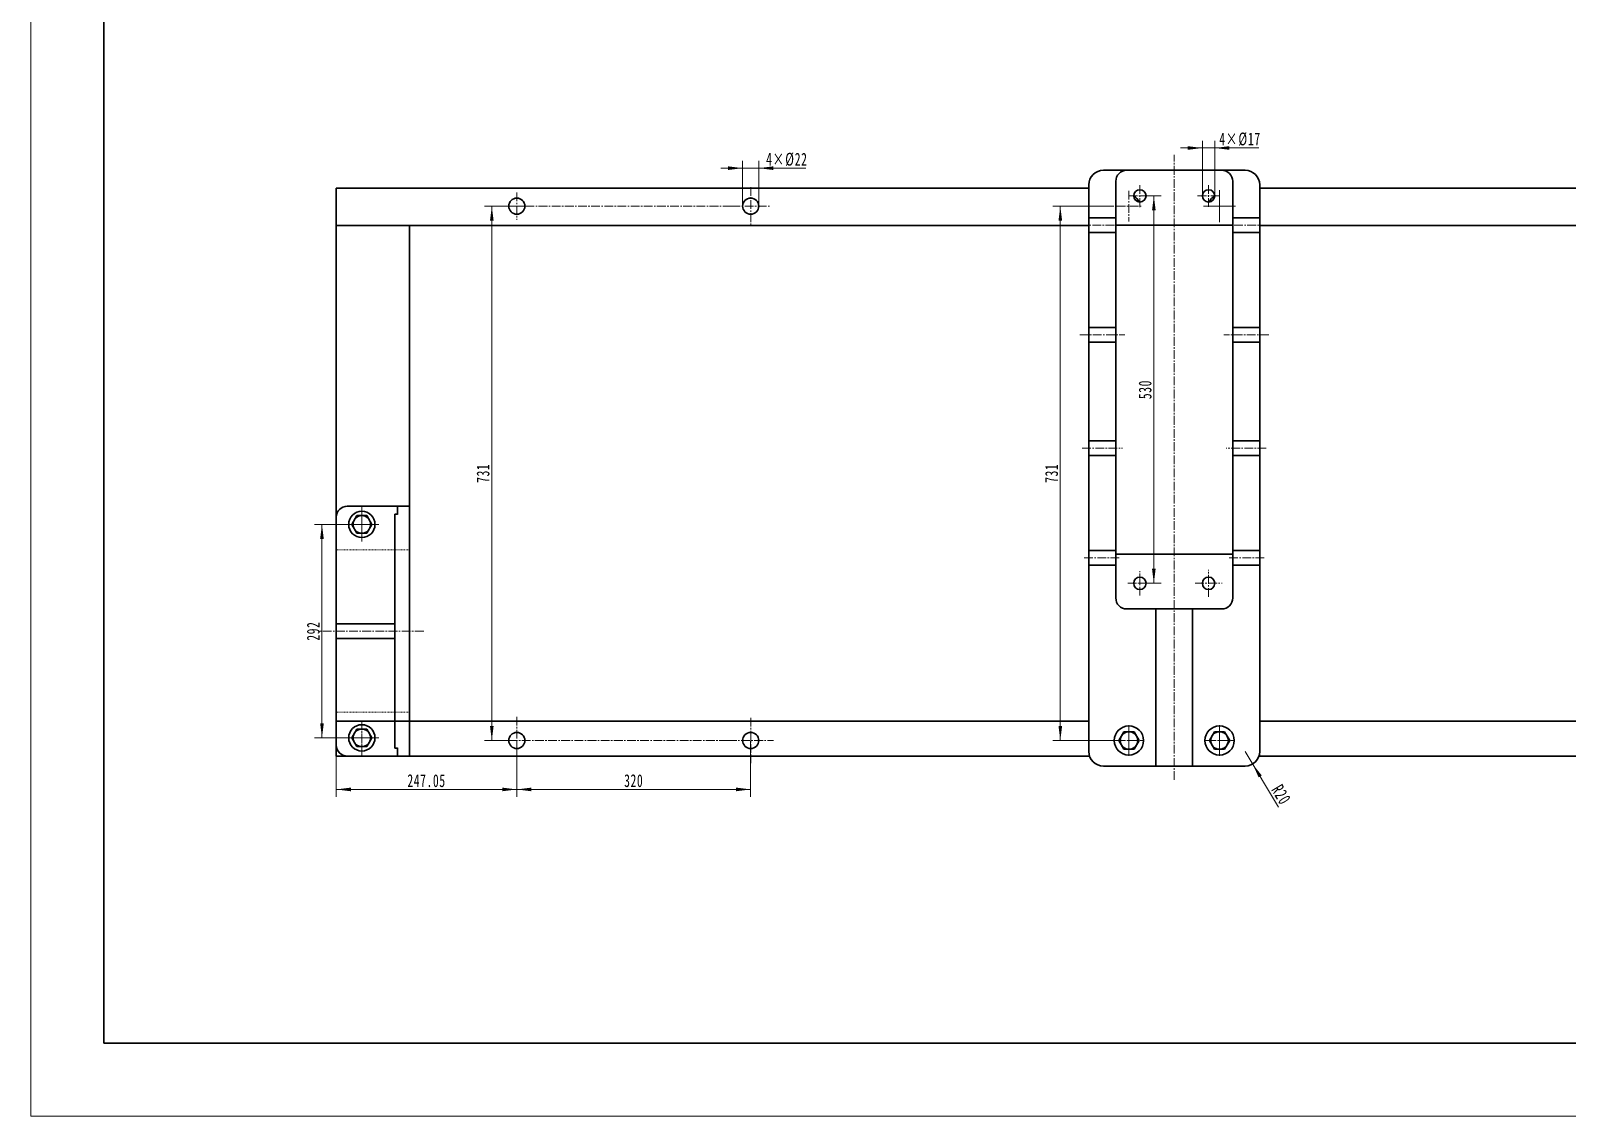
# Model space of a CAD drawing. Header units: millimetres. Extents: x -2102 to 2102, y -1485 to 1485.
# Drawn here: x -2102 to 0, y -1485 to 0 of the extents above; entities that cross this region are included whole.
import ezdxf

# ---------------------------------------------------------------- set-up
doc = ezdxf.new("R2010")
doc.units = ezdxf.units.MM
doc.linetypes.add('点画线', pattern=[18, 12, -2, 2, -2])
doc.linetypes.add('虚线', pattern=[2, 1, -1])
doc.layers.get('0').update_dxf_attribs({"lineweight": 35})
for name, color, linetype, lineweight in [('中心线层', 1, '点画线', 18), ('尺寸线层', 3, 'Continuous', 18), ('粗实线层', 7, 'Continuous', 35), ('细实线层', 7, 'Continuous', 18), ('虚线层', 6, '虚线', 18)]:
    doc.layers.add(name, color=color, linetype=linetype, lineweight=lineweight)
doc.styles.add('标准', font='', dxfattribs={"width": 0.667})
doc.styles.get('标准').set_extended_font_data('宋体')
doc.dimstyles.new('标准', dxfattribs={"dimscale": 5, "dimtxt": 3.5, "dimasz": 4, "dimexe": 2, "dimexo": 0, "dimtad": 1, "dimdsep": 46, "dimtxsty": '标准', "dimblk": '_CAXARROW', "dimcen": 0, "dimdle": 6, "dimazin": 2, "dimtfac": 0.707107, "dimtdec": 3, "dimtmove": 2, "dimatfit": 3, "dimfxl": 1, "dimfrac": 2, "dimtolj": 1, "dimarcsym": 1})

# ---------------------------------------------------------------- blocks, each defined once
blk = doc.blocks.new('*X2')
at = {"layer": '粗实线层'}
for p, q in [((-400.5, 277), (-400.5, -277)), ((-400.5, -277), (400.5, -277))]:
    blk.add_line(p, q, dxfattribs=at)
at = {"layer": '细实线层'}
for p, q in [((-420.5, 297), (-420.5, -297)), ((-420.5, -297), (420.5, -297))]:
    blk.add_line(p, q, dxfattribs=at)
blk = doc.blocks.new('*X15')
at = {"layer": '尺寸线层', "linetype": 'Continuous'}
for points in [[(-1704, -675.3), (-1706.5, -695.3), (-1701.5, -695.3)], [(-1704, -967.3), (-1706.5, -947.3), (-1701.5, -947.3)]]:
    blk.add_hatch(color=0, dxfattribs=at).paths.add_polyline_path(points, flags=0)
at = {"layer": '尺寸线层', "color": 0, "linetype": 'Continuous'}
for p, q in [((-1671.8, -675.3), (-1714, -675.3)), ((-1704, -967.3), (-1704, -675.3)), ((-1674.1, -967.3), (-1714, -967.3))]:
    blk.add_line(p, q, dxfattribs=at)
at = {"layer": '尺寸线层', "color": 0, "insert": (-1715.8, -821.3), "char_height": 17.5, "width": 49.637, "attachment_point": 5, "rotation": 90, "line_spacing_factor": 1.15057, "style": '标准'}
blk.add_mtext('\\T1.1;292', dxfattribs=at)
blk = doc.blocks.new('_CAXARROW')
blk.add_hatch(color=0).paths.add_polyline_path([(0, 0), (-1, 0.125), (-1, -0.125)], flags=0)
blk = doc.blocks.new('*X17')
at = {"layer": '尺寸线层', "linetype": 'Continuous'}
for points in [[(-1684.4, -1037.9), (-1664.4, -1040.4), (-1664.4, -1035.4)], [(-1437.4, -1037.9), (-1457.4, -1040.4), (-1457.4, -1035.4)]]:
    blk.add_hatch(color=0, dxfattribs=at).paths.add_polyline_path(points, flags=0)
at = {"layer": '尺寸线层', "color": 0, "linetype": 'Continuous'}
for p, q in [((-1684.4, -981.3), (-1684.4, -1047.9)), ((-1437.4, -970.9), (-1437.4, -1047.9)), ((-1437.4, -1037.9), (-1684.4, -1037.9))]:
    blk.add_line(p, q, dxfattribs=at)
at = {"layer": '尺寸线层', "color": 0, "insert": (-1560.9, -1026), "char_height": 17.5, "width": 104.726, "attachment_point": 5, "line_spacing_factor": 1.15057, "style": '标准'}
blk.add_mtext('\\T1.1;247.05', dxfattribs=at)
blk = doc.blocks.new('*X18')
at = {"layer": '尺寸线层', "linetype": 'Continuous'}
for points in [[(-1437.4, -1037.9), (-1417.4, -1040.4), (-1417.4, -1035.4)], [(-1117.4, -1037.9), (-1137.4, -1040.4), (-1137.4, -1035.4)]]:
    blk.add_hatch(color=0, dxfattribs=at).paths.add_polyline_path(points, flags=0)
at = {"layer": '尺寸线层', "color": 0, "linetype": 'Continuous'}
for p, q in [((-1437.4, -970.9), (-1437.4, -1047.9)), ((-1117.4, -970.9), (-1117.4, -1047.9)), ((-1117.4, -1037.9), (-1437.4, -1037.9))]:
    blk.add_line(p, q, dxfattribs=at)
at = {"layer": '尺寸线层', "color": 0, "insert": (-1277.4, -1026), "char_height": 17.5, "width": 49.768, "attachment_point": 5, "line_spacing_factor": 1.15057, "style": '标准'}
blk.add_mtext('\\T1.1;320', dxfattribs=at)
blk = doc.blocks.new('*X19')
at = {"layer": '尺寸线层', "linetype": 'Continuous'}
for points in [[(-1471.6, -239.9), (-1474.1, -259.9), (-1469.1, -259.9)], [(-1471.6, -970.9), (-1474.1, -950.9), (-1469.1, -950.9)]]:
    blk.add_hatch(color=0, dxfattribs=at).paths.add_polyline_path(points, flags=0)
at = {"layer": '尺寸线层', "color": 0, "linetype": 'Continuous'}
for p, q in [((-1437.4, -239.9), (-1481.6, -239.9)), ((-1471.6, -970.9), (-1471.6, -239.9)), ((-1437.4, -970.9), (-1481.6, -970.9))]:
    blk.add_line(p, q, dxfattribs=at)
at = {"layer": '尺寸线层', "color": 0, "insert": (-1483.5, -605.4), "char_height": 17.5, "width": 47.942, "attachment_point": 5, "rotation": 90, "line_spacing_factor": 1.15057, "style": '标准'}
blk.add_mtext('\\T1.1;731', dxfattribs=at)
blk = doc.blocks.new('*X20')
at = {"layer": '尺寸线层', "linetype": 'Continuous'}
for points in [[(-693.7, -239.9), (-696.2, -259.9), (-691.2, -259.9)], [(-693.7, -970.9), (-696.2, -950.9), (-691.2, -950.9)]]:
    blk.add_hatch(color=0, dxfattribs=at).paths.add_polyline_path(points, flags=0)
at = {"layer": '尺寸线层', "color": 0, "linetype": 'Continuous'}
for p, q in [((-620.6, -239.9), (-703.7, -239.9)), ((-693.7, -970.9), (-693.7, -239.9)), ((-616.6, -970.9), (-703.7, -970.9))]:
    blk.add_line(p, q, dxfattribs=at)
at = {"layer": '尺寸线层', "color": 0, "insert": (-705.6, -605.4), "char_height": 17.5, "width": 47.942, "attachment_point": 5, "rotation": 90, "line_spacing_factor": 1.15057, "style": '标准'}
blk.add_mtext('\\T1.1;731', dxfattribs=at)
blk = doc.blocks.new('*X22')
at = {"layer": '尺寸线层', "linetype": 'Continuous'}
for points in [[(-1128.4, -188), (-1148.4, -185.5), (-1148.4, -190.5)], [(-1106.4, -188), (-1086.4, -185.5), (-1086.4, -190.5)]]:
    blk.add_hatch(color=0, dxfattribs=at).paths.add_polyline_path(points, flags=0)
at = {"layer": '尺寸线层', "color": 0, "linetype": 'Continuous'}
for p, q in [((-1158.4, -188), (-1042, -188)), ((-1128.4, -239.9), (-1128.4, -178)), ((-1106.4, -239.9), (-1106.4, -178))]:
    blk.add_line(p, q, dxfattribs=at)
at = {"layer": '尺寸线层', "color": 0, "insert": (-1067.9, -176.1), "char_height": 17.5, "width": 103.579, "attachment_point": 5, "line_spacing_factor": 1.15057, "style": '标准'}
blk.add_mtext('\\T1.1;4×%%C22', dxfattribs=at)
blk = doc.blocks.new('*X23')
at = {"layer": '尺寸线层', "linetype": 'Continuous'}
blk.add_hatch(color=0, dxfattribs=at).paths.add_polyline_path([(-430.5, -1003.1), (-422.3, -1021.5), (-418, -1018.9)], flags=0)
at = {"layer": '尺寸线层', "color": 0, "linetype": 'Continuous'}
blk.add_line((-395.1, -1062), (-440.8, -985.9), dxfattribs=at)
at = {"layer": '尺寸线层', "color": 0, "linetype": 'Continuous', "insert": (-391.4, -1045), "char_height": 17.5, "width": 50.681, "attachment_point": 5, "rotation": 301.0251, "line_spacing_factor": 1.15057, "style": '标准'}
blk.add_mtext('\\T1.1;R20', dxfattribs=at)
blk = doc.blocks.new('*X24')
at = {"layer": '尺寸线层', "linetype": 'Continuous'}
for points in [[(-565.7, -225.9), (-568.2, -245.9), (-563.2, -245.9)], [(-565.7, -755.9), (-568.2, -735.9), (-563.2, -735.9)]]:
    blk.add_hatch(color=0, dxfattribs=at).paths.add_polyline_path(points, flags=0)
at = {"layer": '尺寸线层', "color": 0, "linetype": 'Continuous'}
for p, q in [((-584.8, -225.9), (-555.7, -225.9)), ((-565.7, -755.9), (-565.7, -225.9)), ((-584.8, -755.9), (-555.7, -755.9))]:
    blk.add_line(p, q, dxfattribs=at)
at = {"layer": '尺寸线层', "color": 0, "insert": (-577.6, -490.9), "char_height": 17.5, "width": 49.768, "attachment_point": 5, "rotation": 90, "line_spacing_factor": 1.15057, "style": '标准'}
blk.add_mtext('\\T1.1;530', dxfattribs=at)
blk = doc.blocks.new('*X28')
at = {"layer": '尺寸线层', "linetype": 'Continuous'}
for points in [[(-499.3, -160.4), (-519.3, -162.9), (-519.3, -157.9)], [(-482.3, -160.4), (-462.3, -162.9), (-462.3, -157.9)]]:
    blk.add_hatch(color=0, dxfattribs=at).paths.add_polyline_path(points, flags=0)
at = {"layer": '尺寸线层', "color": 0, "linetype": 'Continuous'}
for p, q in [((-421.9, -160.4), (-529.3, -160.4)), ((-499.3, -225.9), (-499.3, -150.4)), ((-482.3, -225.9), (-482.3, -150.4))]:
    blk.add_line(p, q, dxfattribs=at)
at = {"layer": '尺寸线层', "color": 0, "insert": (-447.8, -148.4), "char_height": 17.5, "width": 103.709, "attachment_point": 5, "line_spacing_factor": 1.15057, "style": '标准'}
blk.add_mtext('\\T1.1;4×%%C17', dxfattribs=at)

msp = doc.modelspace()

# ---------------------------------------------------------------- linework, layer by layer
at = {"layer": '中心线层'}
for p, q in [((-537.775, -1024.928), (-537.775, -169.604)), ((-1437.378, -221.35), (-1437.378, -258.544)), ((-1117.378, -213.77), (-1117.378, -266.124)), ((-600.094, -225.947), (-569.456, -225.947)), ((-599.775, -219.086), (-599.775, -260.812)), ((-584.775, -241.266), (-584.775, -210.628)), ((-505.865, -225.947), (-475.685, -225.947)), ((-490.775, -241.037), (-490.775, -210.857)), ((-475.775, -261.853), (-475.775, -218.041)), ((-475.775, -218.915), (-475.775, -260.983)), ((-475.775, -256.804), (-475.775, -223.091)), ((-1143.556, -239.947), (-1471.412, -239.947)), ((-1455.975, -239.947), (-1418.781, -239.947)), ((-1143.556, -239.947), (-1091.201, -239.947)), ((-616.632, -239.947), (-582.919, -239.947)), ((-453.869, -239.947), (-497.681, -239.947)), ((-496.809, -239.949), (-454.742, -239.949)), ((-492.632, -239.947), (-458.919, -239.947)), ((-667.748, -265.947), (-604.803, -265.947)), ((-407.803, -265.947), (-470.748, -265.947)), ((-667.158, -415.947), (-605.393, -415.947)), ((-408.393, -415.947), (-470.158, -415.947)), ((-663.76, -570.947), (-608.79, -570.947)), ((-411.79, -570.947), (-466.76, -570.947)), ((-1649.427, -650.706), (-1649.427, -699.993)), ((-1649.427, -697.674), (-1649.427, -653.025)), ((-1649.427, -692.206), (-1649.427, -658.493)), ((-1674.071, -675.349), (-1624.783, -675.349)), ((-1671.752, -675.349), (-1627.103, -675.349)), ((-1666.284, -675.349), (-1632.571, -675.349)), ((-660.977, -720.947), (-611.574, -720.947)), ((-414.574, -720.947), (-463.977, -720.947)), ((-601.459, -755.947), (-568.092, -755.947)), ((-584.775, -772.63), (-584.775, -739.263)), ((-509.266, -755.947), (-472.285, -755.947)), ((-490.775, -774.437), (-490.775, -737.456)), ((-1564.83, -821.349), (-1709.024, -821.349)), ((-1649.427, -991.993), (-1649.427, -942.706)), ((-1649.427, -945.025), (-1649.427, -989.674)), ((-1437.378, -1004.426), (-1437.378, -937.472)), ((-1117.378, -939.821), (-1117.378, -1002.076)), ((-599.775, -991.81), (-599.775, -950.084)), ((-599.775, -991.81), (-599.775, -950.084)), ((-599.775, -954.092), (-599.775, -987.805)), ((-599.775, -987.805), (-599.775, -954.092)), ((-475.775, -991.981), (-475.775, -949.913)), ((-475.775, -991.981), (-475.775, -949.913)), ((-475.775, -987.803), (-475.775, -954.09)), ((-475.775, -954.092), (-475.775, -987.805)), ((-1674.071, -967.349), (-1624.783, -967.349)), ((-1671.752, -967.349), (-1627.103, -967.349)), ((-1148.506, -970.949), (-1470.856, -970.949)), ((-1148.506, -970.949), (-1086.251, -970.949)), ((-620.638, -970.947), (-578.912, -970.947)), ((-620.638, -970.947), (-578.912, -970.947)), ((-616.632, -970.949), (-582.919, -970.949)), ((-616.632, -970.949), (-582.919, -970.949)), ((-496.809, -970.947), (-454.742, -970.947)), ((-496.809, -970.947), (-454.742, -970.947)), ((-492.632, -970.947), (-458.919, -970.947)), ((-492.632, -970.949), (-458.919, -970.949))]:
    msp.add_line(p, q, dxfattribs=at)
at = {"layer": '粗实线层', "color": 7, "linetype": 'Continuous'}
for p, q in [((-634.775, -190.947), (-604.775, -190.947)), ((-617.775, -205.947), (-617.775, -775.947)), ((-470.775, -190.947), (-604.775, -190.947)), ((-470.775, -190.947), (-440.775, -190.947)), ((-457.775, -775.947), (-457.775, -205.947)), ((-654.775, -260.947), (-654.775, -210.947)), ((-420.775, -210.947), (-420.775, -260.947)), ((-654.775, -270.947), (-654.775, -260.947)), ((-654.775, -410.947), (-654.775, -270.947)), ((-420.775, -270.947), (-420.775, -260.947)), ((-420.775, -270.947), (-420.775, -410.947)), ((-654.775, -420.947), (-654.775, -410.947)), ((-420.775, -420.947), (-420.775, -410.947)), ((-654.775, -565.947), (-654.775, -420.947)), ((-420.775, -420.947), (-420.775, -565.947)), ((-654.775, -575.947), (-654.775, -565.947)), ((-420.775, -575.947), (-420.775, -565.947)), ((-654.775, -715.947), (-654.775, -575.947)), ((-420.775, -575.947), (-420.775, -715.947)), ((-1669.427, -650.349), (-1604.427, -650.349)), ((-1604.427, -650.349), (-1584.427, -650.349)), ((-1600.427, -650.349), (-1600.427, -661.942)), ((-1584.427, -650.349), (-1584.427, -661.442)), ((-1684.427, -665.349), (-1684.427, -977.349)), ((-1600.427, -661.349), (-1604.427, -661.349)), ((-1604.427, -981.349), (-1604.427, -661.349)), ((-1584.427, -981.257), (-1584.427, -661.442)), ((-654.775, -725.947), (-654.775, -715.947)), ((-654.775, -985.947), (-654.775, -725.947)), ((-420.775, -725.947), (-420.775, -715.947)), ((-420.775, -725.947), (-420.775, -985.947)), ((-604.775, -790.947), (-470.775, -790.947)), ((-562.775, -1005.947), (-562.775, -790.947)), ((-512.775, -1005.947), (-512.775, -790.947)), ((-1604.427, -981.349), (-1600.427, -981.349)), ((-1600.427, -992.349), (-1600.427, -980.849)), ((-1584.427, -992.349), (-1584.427, -981.257)), ((-1669.427, -992.349), (-1604.427, -992.349)), ((-1604.427, -992.349), (-1584.427, -992.349)), ((-547.775, -1005.947), (-634.775, -1005.947)), ((-527.775, -1005.947), (-547.775, -1005.947)), ((-440.775, -1005.947), (-527.775, -1005.947))]:
    msp.add_line(p, q, dxfattribs=at)
at = {"layer": '粗实线层'}
for p, q in [((-1684.427, -992.449), (-1684.427, -215.323)), ((-654.775, -215.323), (-1684.427, -215.323)), ((-1684.427, -218.447), (-1684.427, -661.349)), ((552.96, -215.323), (-420.775, -215.323)), ((-654.775, -266.447), (-1684.427, -266.447)), ((-1584.427, -944.449), (-1584.427, -266.447)), ((-654.775, -255.947), (-617.775, -255.947)), ((-457.775, -265.947), (-617.775, -265.947)), ((-420.775, -255.947), (-457.775, -255.947)), ((552.96, -266.447), (-420.775, -266.447)), ((-654.775, -275.947), (-617.775, -275.947)), ((-420.775, -275.947), (-457.775, -275.947)), ((-654.775, -405.947), (-617.775, -405.947)), ((-420.775, -405.947), (-457.775, -405.947)), ((-654.775, -425.947), (-617.775, -425.947)), ((-420.775, -425.947), (-457.775, -425.947)), ((-654.775, -560.947), (-617.775, -560.947)), ((-420.775, -560.947), (-457.775, -560.947)), ((-654.775, -580.947), (-617.775, -580.947)), ((-420.775, -580.947), (-457.775, -580.947)), ((-1656.355, -663.349), (-1663.284, -675.349)), ((-1642.499, -663.349), (-1656.355, -663.349)), ((-1635.571, -675.349), (-1642.499, -663.349)), ((-1663.284, -675.349), (-1656.355, -687.349)), ((-1656.355, -687.349), (-1642.499, -687.349)), ((-1642.499, -687.349), (-1635.571, -675.349)), ((-654.775, -710.947), (-617.775, -710.947)), ((-420.775, -710.947), (-457.775, -710.947)), ((-654.775, -730.947), (-617.775, -730.947)), ((-617.775, -715.947), (-457.775, -715.947)), ((-420.775, -730.947), (-457.775, -730.947)), ((-1604.427, -811.349), (-1684.427, -811.349)), ((-1604.427, -831.349), (-1684.427, -831.349)), ((-654.775, -944.449), (-1684.427, -944.449)), ((552.96, -944.449), (-420.775, -944.449)), ((-1663.284, -967.349), (-1656.355, -955.349)), ((-1656.355, -955.349), (-1642.499, -955.349)), ((-1642.499, -955.349), (-1635.571, -967.349)), ((-606.703, -958.949), (-613.632, -970.949)), ((-592.847, -958.949), (-606.703, -958.949)), ((-585.919, -970.949), (-592.847, -958.949)), ((-482.703, -958.947), (-489.632, -970.947)), ((-468.847, -958.947), (-482.703, -958.947)), ((-461.919, -970.947), (-468.847, -958.947)), ((-1684.427, -981.349), (-1684.427, -992.449)), ((-1656.355, -979.349), (-1663.284, -967.349)), ((-1642.499, -979.349), (-1656.355, -979.349)), ((-1635.571, -967.349), (-1642.499, -979.349)), ((-613.632, -970.949), (-606.703, -982.949)), ((-606.703, -982.949), (-592.847, -982.949)), ((-592.847, -982.949), (-585.919, -970.949)), ((-489.632, -970.947), (-482.703, -982.947)), ((-482.703, -982.947), (-468.847, -982.947)), ((-468.847, -982.947), (-461.919, -970.947)), ((-1684.427, -992.449), (-1649.427, -992.449)), ((-1474.378, -992.449), (-1684.427, -992.449)), ((-653.689, -992.449), (-1684.427, -992.449)), ((554.045, -992.449), (-421.862, -992.449))]:
    msp.add_line(p, q, dxfattribs=at)
for centre, radius in [((-1437.378, -239.947), 11), ((-1117.378, -239.947), 11), ((-1649.427, -675.349), 12), ((-1649.427, -967.349), 12), ((-1437.378, -970.949), 11), ((-1117.378, -970.949), 11), ((-599.775, -970.947), 20), ((-599.775, -970.949), 12), ((-475.775, -970.947), 20), ((-475.775, -970.947), 12)]:
    msp.add_circle(centre, radius, dxfattribs=at)
at = {"layer": '粗实线层', "color": 7, "linetype": 'Continuous'}
for centre, radius in [((-584.775, -225.947), 8.5), ((-490.775, -225.947), 8.5), ((-1649.427, -675.349), 18), ((-584.775, -755.947), 8.5), ((-490.775, -755.947), 8.5), ((-1649.427, -967.349), 18)]:
    msp.add_circle(centre, radius, dxfattribs=at)
for centre, radius, start, end in [((-634.775, -210.947), 20, 90, 180), ((-602.775, -205.947), 15, 90, 180), ((-472.775, -205.947), 15, 0, 90), ((-440.775, -210.947), 20, 0, 90), ((-599.775, -239.947), 15, 21.788918, 64.261214), ((-475.775, -239.947), 15, 115.738786, 158.211082), ((-1669.427, -665.349), 15, 90, 180), ((-602.775, -775.947), 15, 180, 270), ((-472.775, -775.947), 15, 270, 0), ((-1669.427, -977.349), 15, 180, 270), ((-634.775, -985.947), 20, 180, 270), ((-440.775, -985.947), 20, 270, 0)]:
    msp.add_arc(centre, radius, start, end, dxfattribs=at)
at = {"layer": '虚线层'}
for p, q in [((-1584.427, -710.349), (-1684.427, -710.349)), ((-1584.427, -932.349), (-1684.427, -932.349))]:
    msp.add_line(p, q, dxfattribs=at)

# ---------------------------------------------------------------- block references
at = {"layer": '粗实线层', "xscale": 5, "yscale": 5, "zscale": 5}
msp.add_blockref('*X2', (0, 0), dxfattribs=at)

# ---------------------------------------------------------------- dimensions: what is measured, and where the dimension line sits
at = {"layer": '尺寸线层'}
dim = msp.add_linear_dim(base=(-499.275, -160.361), p1=(-482.275, -225.947), p2=(-499.275, -225.947), dimstyle='标准', override={"dimpost": '4×%%C<>', "dimsah": 1, "dimtfac": 1, "dimtfill": 1, "dimtzin": 8}, dxfattribs=at)
dim.commit()
dim.dimension.update_dxf_attribs({"geometry": '*X28', "text_midpoint": (-447.846, -160.361), "dimtype": 160})
dim = msp.add_linear_dim(base=(-1106.378, -187.997), p1=(-1128.378, -239.947), p2=(-1106.378, -239.947), angle=0, dimstyle='标准', override={"dimpost": '4×%%C<>', "dimsah": 1, "dimtfac": 1, "dimtfill": 1, "dimtzin": 8}, dxfattribs=at)
dim.commit()
dim.dimension.update_dxf_attribs({"geometry": '*X22', "text_midpoint": (-1067.915, -187.997), "dimtype": 160})
for base, p1, p2, picture, middle in [((-565.687, -225.947), (-584.775, -755.947), (-584.775, -225.947), '*X24', (-565.687, -490.947)), ((-1471.579, -239.947), (-1437.378, -970.949), (-1437.378, -239.947), '*X19', (-1471.579, -605.448)), ((-693.721, -239.949), (-616.632, -970.949), (-620.638, -239.949), '*X20', (-693.721, -605.449)), ((-1703.96, -675.349), (-1674.071, -967.349), (-1671.752, -675.349), '*X15', (-1703.96, -821.349))]:
    dim = msp.add_linear_dim(base=base, p1=p1, p2=p2, angle=90, dimstyle='标准', override={"dimsah": 1, "dimtfill": 1, "dimtzin": 8}, dxfattribs=at)
    dim.commit()
    dim.dimension.update_dxf_attribs({"geometry": picture, "text_midpoint": middle})
for base, p1, p2, picture, middle in [((-1684.427, -1037.921), (-1437.378, -970.949), (-1684.427, -981.349), '*X17', (-1560.903, -1037.921)), ((-1437.378, -1037.921), (-1117.378, -970.949), (-1437.378, -970.949), '*X18', (-1277.378, -1037.921))]:
    dim = msp.add_linear_dim(base=base, p1=p1, p2=p2, dimstyle='标准', override={"dimsah": 1, "dimtfill": 1, "dimtzin": 8}, dxfattribs=at)
    dim.commit()
    dim.dimension.update_dxf_attribs({"geometry": picture, "text_midpoint": middle})
dim = msp.add_radius_dim(center=(-440.775, -985.947), mpoint=(-430.467, -1003.086), dimstyle='标准', override={"dimpost": 'R<>', "dimsah": 1, "dimtfill": 1, "dimtzin": 8}, dxfattribs=at)
dim.commit()
dim.dimension.update_dxf_attribs({"geometry": '*X23', "text_midpoint": (-401.592, -1051.094), "dimtype": 164})

doc.saveas('drawing.dxf')
